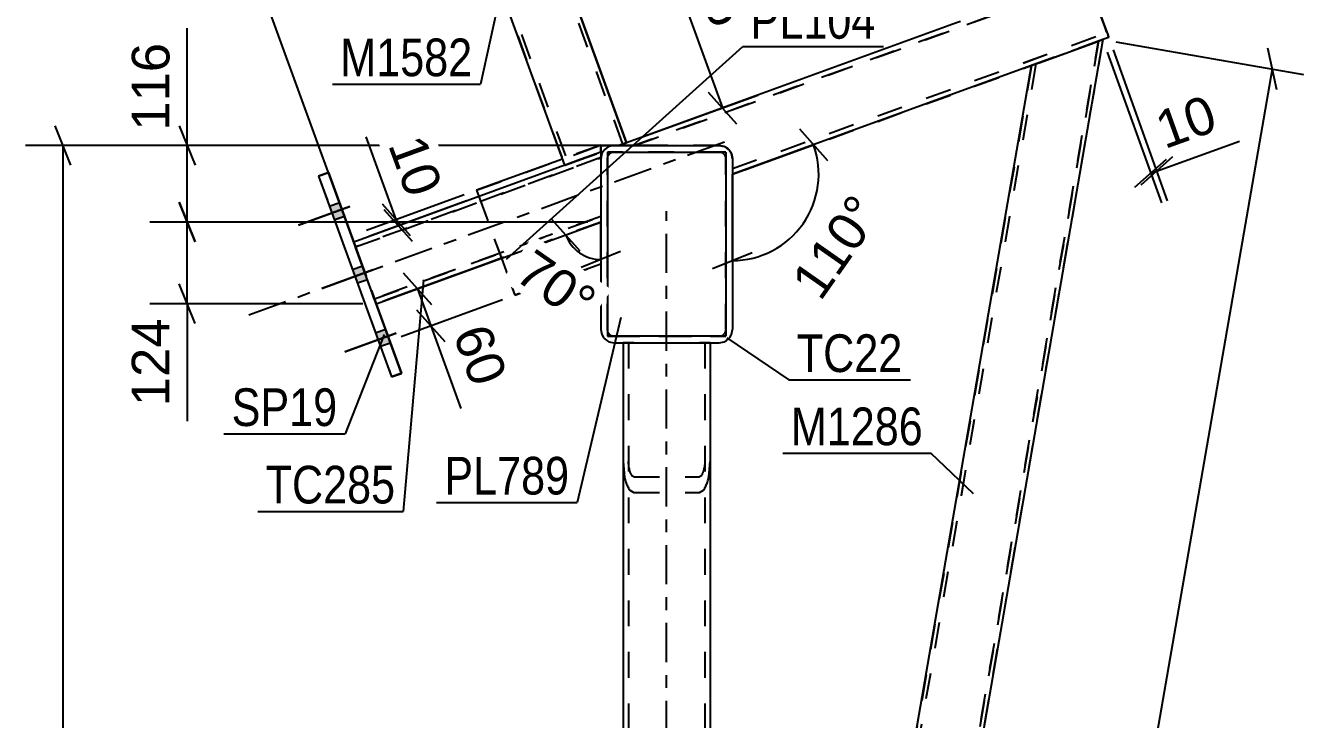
# Model space of a CAD drawing. Header units: millimetres. Extents: x -353 to 488, y -226 to 368.
# Drawn here: x 110.3 to 207.5, y 231.7 to 284.4 of the extents above; entities that cross this region are included whole.
import ezdxf

# ---------------------------------------------------------------- set-up
doc = ezdxf.new("R2010")
doc.units = ezdxf.units.MM
doc.linetypes.add('DXK_LINE_DOT2', pattern=[3.9198, 1.9599, -1.9599])
doc.linetypes.add('DXK_LINE_DOT3', pattern=[5.9187, 2.979, -0.9799, 0.9799, -0.9799])
doc.styles.add('Arial', font='ARIAL.TTF', dxfattribs={"height": 0.2})
doc.styles.add('Arial Narrow', font='ARIALN.TTF', dxfattribs={"height": 0.2})

# ---------------------------------------------------------------- blocks, each defined once
blk = doc.blocks.new('Part-284857872-22500 - 22497')
at = {"color": 7, "linetype": 'DXK_LINE_DOT2'}
for p, q in [((155.79, 260.321), (155.79, 260.32)), ((155.79, 260.321), (155.79, 234.471)), ((155.851, 260.321), (155.79, 260.321)), ((155.79, 260.32), (156.19, 260.32)), ((156.024, 260.321), (155.851, 260.321)), ((156.284, 260.321), (156.024, 260.321)), ((156.19, 260.32), (156.19, 260.321)), ((156.19, 260.321), (156.19, 234.471)), ((156.19, 260.321), (156.221, 260.321)), ((156.221, 260.321), (156.307, 260.321)), ((156.59, 260.321), (156.284, 260.321)), ((156.307, 260.321), (156.437, 260.321)), ((156.437, 260.321), (156.59, 260.321)), ((156.59, 260.321), (161.59, 260.321)), ((156.59, 260.321), (161.59, 260.321)), ((161.59, 260.321), (161.743, 260.321)), ((161.896, 260.321), (161.59, 260.321)), ((161.743, 260.321), (161.873, 260.321)), ((161.873, 260.321), (161.96, 260.321)), ((162.156, 260.321), (161.896, 260.321)), ((161.96, 260.321), (161.99, 260.321)), ((161.99, 260.321), (161.99, 234.471)), ((161.99, 260.32), (162.39, 260.32)), ((162.329, 260.321), (162.156, 260.321)), ((162.39, 260.321), (162.329, 260.321)), ((162.39, 260.321), (162.39, 234.471)), ((155.79, 251.294), (155.851, 250.391)), ((156.221, 250.843), (156.19, 251.294)), ((161.99, 251.294), (161.96, 250.843)), ((162.329, 250.391), (162.39, 251.294)), ((156.59, 250.114), (156.437, 250.204)), ((156.59, 250.114), (161.59, 250.114)), ((161.743, 250.204), (161.59, 250.114)), ((156.284, 249.115), (156.59, 248.935)), ((156.59, 248.935), (161.59, 248.935)), ((161.59, 248.935), (161.896, 249.115))]:
    blk.add_line(p, q, dxfattribs=at)
for centre, radius, start, end in [((157.595, 250.953), 1.379, 184.59112, 212.87551), ((160.585, 250.953), 1.379, 327.12449, 355.40888), ((158.601, 250.612), 2.759, 184.59112, 212.87551), ((159.579, 250.612), 2.759, 327.12449, 355.40888)]:
    blk.add_arc(centre, radius, start, end, dxfattribs=at)
blk = doc.blocks.new('Part-284857872-22498 - 22497')
at = {"color": 2, "linetype": 'Continuous'}
for p, q in [((155.09, 275.317), (154.707, 275.241)), ((155.09, 275.317), (163.09, 275.317)), ((163.473, 275.241), (163.09, 275.317)), ((154.166, 274.7), (154.09, 274.317)), ((154.09, 274.317), (154.09, 261.317)), ((154.166, 274.7), (154.166, 274.705)), ((164.09, 274.317), (164.014, 274.7)), ((164.09, 274.317), (164.09, 261.317)), ((154.09, 261.317), (154.166, 260.934)), ((164.014, 260.934), (164.09, 261.317)), ((154.707, 260.393), (155.09, 260.317)), ((155.09, 260.317), (163.09, 260.317)), ((163.09, 260.317), (163.473, 260.393))]:
    blk.add_line(p, q, dxfattribs=at)
at = {"color": 7, "linetype": 'DXK_LINE_DOT2'}
for p, q in [((155.09, 275.317), (155.09, 275.323)), ((163.09, 275.317), (163.09, 275.323)), ((154.09, 274.323), (154.09, 274.317)), ((154.59, 274.317), (154.628, 274.508)), ((154.59, 274.317), (154.59, 274.323)), ((154.59, 261.317), (154.59, 274.317)), ((154.899, 274.779), (155.09, 274.817)), ((155.09, 274.817), (155.09, 274.823)), ((155.09, 274.817), (163.09, 274.817)), ((163.09, 274.817), (163.09, 274.823)), ((163.09, 274.817), (163.281, 274.779)), ((163.552, 274.508), (163.59, 274.317)), ((163.59, 274.317), (163.59, 274.323)), ((163.59, 261.317), (163.59, 274.317)), ((164.014, 274.7), (164.014, 274.705)), ((164.09, 274.323), (164.09, 274.317)), ((154.59, 261.317), (154.59, 261.323)), ((154.628, 261.126), (154.59, 261.317)), ((154.628, 261.126), (154.628, 261.131)), ((155.09, 260.817), (154.899, 260.855)), ((155.09, 260.817), (155.09, 260.823)), ((155.09, 260.817), (163.09, 260.817)), ((163.281, 260.855), (163.09, 260.817)), ((163.09, 260.817), (163.09, 260.823)), ((163.59, 261.317), (163.552, 261.126)), ((163.552, 261.126), (163.552, 261.131)), ((163.59, 261.317), (163.59, 261.323)), ((155.09, 260.317), (155.09, 260.323)), ((163.09, 260.317), (163.09, 260.323))]:
    blk.add_line(p, q, dxfattribs=at)
at = {"color": 7, "linetype": 'DXK_LINE_DOT3'}
blk.add_line((159.09, 267.823), (159.09, 267.812), dxfattribs=at)
at = {"color": 2, "linetype": 'Continuous'}
for centre, start, end in [((155.09, 274.317), 112.5, 157.5), ((163.09, 274.317), 22.5, 67.5), ((155.09, 261.317), 202.5, 247.5), ((163.09, 261.317), 292.5, 337.5)]:
    blk.add_arc(centre, 1, start, end, dxfattribs=at)
at = {"color": 7, "linetype": 'DXK_LINE_DOT2'}
for centre, start, end in [((155.09, 274.317), 112.5, 157.5), ((163.09, 274.317), 22.5, 67.5), ((155.09, 261.317), 202.5, 247.5), ((163.09, 261.317), 292.5, 337.5)]:
    blk.add_arc(centre, 0.5, start, end, dxfattribs=at)
blk = doc.blocks.new('Part-284857872-22515 - 22497')
at = {"color": 2, "linetype": 'Continuous'}
for p, q in [((132.62, 272.995), (133.372, 273.269)), ((133.372, 273.262), (132.62, 272.988)), ((133.372, 273.262), (133.372, 273.269)), ((133.372, 273.269), (135.298, 267.979)), ((138.93, 257.992), (133.372, 273.262)), ((132.62, 272.988), (132.62, 272.995)), ((132.62, 272.995), (132.623, 272.989)), ((132.62, 272.988), (138.178, 257.718)), ((137.008, 263.281), (138.93, 257.999)), ((138.178, 257.718), (138.93, 257.992)), ((138.93, 257.999), (138.928, 257.998)), ((138.93, 257.992), (138.93, 257.999))]:
    blk.add_line(p, q, dxfattribs=at)
at = {"color": 7, "linetype": 'DXK_LINE_DOT2'}
for p, q in [((132.623, 272.989), (138.178, 257.725)), ((135.298, 267.979), (137.008, 263.281)), ((138.928, 257.998), (138.178, 257.725)), ((138.178, 257.718), (138.178, 257.725))]:
    blk.add_line(p, q, dxfattribs=at)
blk = doc.blocks.new('Part-284857872-22501 - 22497')
at = {"color": 7, "linetype": 'DXK_LINE_DOT3'}
blk.add_line((159.09, 105.819), (159.09, 270.318), dxfattribs=at)
at = {"color": 7, "linetype": 'DXK_LINE_DOT2'}
for p, q in [((155.79, 260.317), (155.79, 260.32)), ((155.79, 260.32), (155.79, 260.317)), ((155.851, 260.32), (155.79, 260.32)), ((155.79, 260.317), (155.851, 260.317)), ((156.024, 260.32), (155.851, 260.32)), ((155.851, 260.317), (156.024, 260.317)), ((156.284, 260.32), (156.024, 260.32)), ((156.024, 260.317), (156.284, 260.317)), ((156.19, 260.32), (156.19, 115.817)), ((156.19, 260.32), (156.221, 260.32)), ((156.221, 260.317), (156.19, 260.317)), ((156.221, 260.32), (156.307, 260.32)), ((156.307, 260.317), (156.221, 260.317)), ((156.59, 260.32), (156.284, 260.32)), ((156.284, 260.317), (156.59, 260.317)), ((156.307, 260.32), (156.437, 260.32)), ((156.437, 260.317), (156.307, 260.317)), ((156.437, 260.32), (156.59, 260.32)), ((156.59, 260.317), (156.437, 260.317)), ((156.59, 260.32), (161.59, 260.32)), ((156.59, 260.32), (161.59, 260.32)), ((156.59, 260.317), (161.59, 260.317)), ((161.59, 260.32), (161.743, 260.32)), ((161.896, 260.32), (161.59, 260.32)), ((161.743, 260.317), (161.59, 260.317)), ((161.59, 260.317), (161.896, 260.317)), ((161.743, 260.32), (161.873, 260.32)), ((161.873, 260.317), (161.743, 260.317)), ((161.873, 260.32), (161.96, 260.32)), ((161.96, 260.317), (161.873, 260.317)), ((162.156, 260.32), (161.896, 260.32)), ((161.896, 260.317), (162.156, 260.317)), ((161.96, 260.32), (161.99, 260.32)), ((161.99, 260.317), (161.96, 260.317)), ((161.99, 260.32), (161.99, 115.817)), ((162.329, 260.32), (162.156, 260.32)), ((162.156, 260.317), (162.329, 260.317)), ((162.39, 260.32), (162.329, 260.32)), ((162.329, 260.317), (162.39, 260.317)), ((162.39, 260.317), (162.39, 260.32)), ((162.39, 260.32), (162.39, 260.317))]:
    blk.add_line(p, q, dxfattribs=at)
at = {"color": 2, "linetype": 'Continuous'}
for p, q in [((155.79, 260.317), (155.79, 115.817)), ((156.59, 260.317), (161.59, 260.317)), ((162.39, 260.317), (162.39, 115.817))]:
    blk.add_line(p, q, dxfattribs=at)
blk = doc.blocks.new('Part-284857872-22504 - 22497')
at = {"color": 7, "linetype": 'DXK_LINE_DOT3'}
blk.add_line((163.487, 275.58), (126.754, 262.21), dxfattribs=at)
at = {"color": 7, "linetype": 'DXK_LINE_DOT2'}
for p, q in [((154.09, 274.395), (135.433, 267.604)), ((135.433, 267.603), (154.09, 274.394)), ((154.09, 274.821), (151.343, 273.821)), ((154.09, 274.819), (151.344, 273.82)), ((154.09, 274.819), (154.09, 274.821)), ((154.09, 274.819), (154.09, 274.821)), ((154.09, 274.815), (154.09, 274.819)), ((154.09, 274.819), (154.09, 274.815)), ((154.09, 274.572), (154.09, 274.57)), ((154.09, 274.394), (154.09, 274.395)), ((154.09, 274.317), (154.09, 269.498)), ((136.869, 263.658), (154.09, 269.926)), ((154.09, 269.924), (136.869, 263.656)), ((154.09, 269.5), (137.006, 263.282)), ((154.09, 269.924), (154.09, 269.926)), ((154.09, 269.498), (154.09, 269.5)), ((135.297, 267.979), (135.317, 267.923)), ((135.317, 267.923), (135.376, 267.76)), ((135.376, 267.76), (135.473, 267.495)), ((135.433, 267.604), (135.433, 267.603)), ((135.443, 267.576), (135.433, 267.604)), ((135.443, 267.574), (135.433, 267.603)), ((135.466, 267.515), (135.443, 267.576)), ((135.465, 267.514), (135.443, 267.574)), ((135.473, 267.493), (135.465, 267.514)), ((135.517, 267.373), (135.466, 267.515)), ((135.473, 267.495), (135.57, 267.229)), ((135.517, 267.371), (135.473, 267.493)), ((135.517, 267.373), (136.785, 263.89)), ((135.517, 267.371), (136.785, 263.888)), ((135.57, 267.229), (136.785, 263.89)), ((136.829, 263.768), (136.785, 263.89)), ((136.785, 263.89), (136.859, 263.686)), ((136.785, 263.888), (136.837, 263.744)), ((136.859, 263.686), (136.829, 263.768)), ((136.837, 263.744), (136.859, 263.685)), ((136.869, 263.658), (136.859, 263.686)), ((136.859, 263.686), (136.927, 263.501)), ((136.859, 263.685), (136.869, 263.656)), ((136.869, 263.656), (136.869, 263.658)), ((136.927, 263.501), (136.986, 263.338)), ((136.986, 263.338), (137.006, 263.282)), ((137.006, 263.282), (137.006, 263.28))]:
    blk.add_line(p, q, dxfattribs=at)
at = {"color": 2, "linetype": 'Continuous'}
for p, q in [((154.09, 274.815), (154.09, 274.317)), ((151.343, 273.821), (135.296, 267.98)), ((151.344, 273.82), (135.296, 267.979)), ((137.006, 263.28), (154.09, 269.498)), ((135.296, 267.98), (135.296, 267.979)), ((135.296, 267.98), (135.297, 267.979)), ((135.317, 267.921), (135.296, 267.979)), ((135.376, 267.758), (135.317, 267.921)), ((135.465, 267.514), (135.376, 267.758)), ((135.57, 267.227), (135.465, 267.514)), ((136.733, 264.032), (135.57, 267.227)), ((136.837, 263.744), (136.733, 264.032)), ((136.926, 263.5), (136.837, 263.744)), ((136.985, 263.337), (136.926, 263.5)), ((137.006, 263.28), (136.985, 263.337))]:
    blk.add_line(p, q, dxfattribs=at)
blk = doc.blocks.new('Part-284857872-22520 - 22497')
at = {"color": 7, "linetype": 'DXK_LINE_DOT2'}
for p, q in [((144.642, 271.914), (154.09, 275.352)), ((154.09, 275.352), (151.172, 274.29)), ((154.09, 275.352), (154.09, 275.352)), ((154.09, 275.352), (154.09, 266.307)), ((144.642, 271.914), (147.549, 263.926)), ((144.813, 271.443), (146.523, 266.744)), ((147.549, 263.926), (154.09, 266.307))]:
    blk.add_line(p, q, dxfattribs=at)
at = {"color": 2, "linetype": 'Continuous'}
for p, q in [((151.172, 274.29), (144.642, 271.913)), ((144.642, 271.913), (144.642, 271.914)), ((144.642, 271.913), (144.813, 271.443)), ((146.523, 266.744), (147.549, 263.926)), ((154.09, 266.307), (147.549, 263.926)), ((147.549, 263.926), (147.549, 263.926))]:
    blk.add_line(p, q, dxfattribs=at)
blk = doc.blocks.new('Part-284857872-22546 - 22497')
at = {"color": 7, "linetype": 'DXK_LINE_DOT2'}
for p, q in [((156.636, 275.319), (191.134, 287.858)), ((191.134, 287.856), (156.636, 275.318)), ((191.134, 287.856), (191.134, 287.858)), ((191.271, 287.482), (191.134, 287.858)), ((191.144, 287.828), (191.134, 287.856)), ((191.166, 287.768), (191.144, 287.828)), ((191.218, 287.624), (191.166, 287.768)), ((191.218, 287.624), (192.484, 284.141)), ((192.432, 284.287), (191.271, 287.482)), ((185.123, 286.097), (181.129, 284.646)), ((185.124, 286.099), (181.13, 284.647)), ((164.09, 273.56), (192.569, 283.911)), ((164.09, 273.558), (192.569, 283.909)), ((192.537, 283.999), (192.432, 284.287)), ((192.529, 284.019), (192.484, 284.141)), ((192.558, 283.938), (192.529, 284.019)), ((192.537, 283.999), (192.569, 283.911)), ((192.569, 283.909), (192.558, 283.938)), ((192.569, 283.909), (192.569, 283.911)), ((164.09, 273.134), (192.705, 283.535)), ((192.254, 283.369), (186.84, 281.401)), ((192.705, 283.533), (192.705, 283.535)), ((156.042, 275.529), (155.465, 275.319)), ((156.043, 275.528), (155.465, 275.318)), ((155.465, 275.318), (155.465, 275.319)), ((155.465, 275.319), (155.471, 275.319)), ((155.465, 275.318), (155.471, 275.318)), ((155.471, 275.319), (155.643, 275.319)), ((155.471, 275.318), (155.472, 275.318)), ((155.643, 275.319), (156.151, 275.319)), ((156.151, 275.319), (156.911, 275.32)), ((156.911, 275.317), (156.151, 275.317)), ((156.636, 275.318), (156.636, 275.319)), ((156.725, 275.319), (156.636, 275.319)), ((156.636, 275.318), (156.725, 275.318)), ((156.979, 275.319), (156.725, 275.319)), ((156.725, 275.318), (156.979, 275.318)), ((156.911, 275.32), (157.807, 275.32)), ((157.807, 275.317), (156.911, 275.317)), ((157.359, 275.319), (156.979, 275.319)), ((156.979, 275.318), (157.359, 275.317)), ((157.807, 275.319), (157.359, 275.319)), ((157.359, 275.317), (157.807, 275.317)), ((163.09, 275.32), (157.807, 275.32)), ((157.807, 275.319), (157.813, 275.319)), ((163.09, 275.317), (157.807, 275.317)), ((157.807, 275.317), (163.09, 275.317)), ((157.813, 275.319), (163.09, 275.319)), ((163.09, 275.319), (163.09, 275.32)), ((163.473, 275.243), (163.09, 275.32)), ((163.09, 275.319), (163.473, 275.243)), ((163.09, 275.317), (163.472, 275.241)), ((163.473, 275.241), (163.09, 275.317)), ((163.472, 275.241), (163.473, 275.241)), ((164.09, 274.32), (164.014, 274.702)), ((164.014, 274.702), (164.09, 274.319)), ((164.014, 274.7), (164.09, 274.317)), ((164.09, 274.317), (164.014, 274.7)), ((164.09, 274.32), (164.09, 273.133))]:
    blk.add_line(p, q, dxfattribs=at)
at = {"color": 2, "linetype": 'Continuous'}
for p, q in [((190.997, 288.232), (185.123, 286.097)), ((190.997, 288.234), (185.124, 286.099)), ((190.997, 288.232), (190.997, 288.234)), ((191.018, 288.177), (190.997, 288.234)), ((190.997, 288.232), (191.018, 288.175)), ((191.077, 288.014), (191.018, 288.177)), ((191.018, 288.175), (191.077, 288.012)), ((191.134, 287.858), (191.077, 288.014)), ((191.077, 288.012), (191.166, 287.768)), ((191.134, 287.858), (191.144, 287.829)), ((191.144, 287.829), (191.174, 287.748)), ((191.166, 287.768), (191.271, 287.48)), ((191.174, 287.748), (191.218, 287.626)), ((191.218, 287.626), (192.484, 284.143)), ((192.432, 284.285), (191.271, 287.48)), ((181.13, 284.647), (156.042, 275.529)), ((181.129, 284.646), (156.043, 275.528)), ((192.432, 284.285), (192.537, 283.997)), ((192.484, 284.143), (192.529, 284.021)), ((192.529, 284.021), (192.558, 283.939)), ((192.537, 283.997), (192.625, 283.753)), ((192.558, 283.939), (192.569, 283.911)), ((192.569, 283.911), (192.625, 283.755)), ((192.685, 283.592), (192.625, 283.755)), ((192.625, 283.753), (192.685, 283.59)), ((192.705, 283.533), (192.254, 283.369)), ((192.705, 283.535), (192.685, 283.592)), ((192.685, 283.59), (192.705, 283.533)), ((186.84, 281.401), (164.09, 273.133)), ((155.472, 275.318), (155.643, 275.317)), ((156.151, 275.317), (155.643, 275.317)), ((163.09, 275.317), (163.09, 275.317))]:
    blk.add_line(p, q, dxfattribs=at)
at = {"color": 7, "linetype": 'DXK_LINE_DOT2'}
for centre in [(163.09, 274.32), (163.09, 274.319), (163.09, 274.317), (163.09, 274.317)]:
    blk.add_arc(centre, 1, 22.5, 67.5, dxfattribs=at)
blk = doc.blocks.new('Part-284857872-22547 - 22497')
at = {"color": 7, "linetype": 'DXK_LINE_DOT2'}
for p, q in [((191.93, 283.253), (162.958, 115.819)), ((162.958, 115.818), (191.93, 283.251)), ((192.254, 283.371), (163.262, 115.819)), ((187.489, 281.639), (191.605, 283.135)), ((187.489, 281.639), (191.605, 283.135)), ((187.489, 281.637), (191.605, 283.133)), ((191.853, 283.225), (191.605, 283.135)), ((191.605, 283.135), (191.729, 283.18)), ((191.729, 283.178), (191.605, 283.133)), ((191.729, 283.18), (191.834, 283.218)), ((191.834, 283.216), (191.729, 283.178)), ((191.834, 283.218), (191.905, 283.244)), ((191.905, 283.242), (191.834, 283.216)), ((192.064, 283.302), (191.853, 283.225)), ((191.905, 283.244), (191.93, 283.253)), ((191.93, 283.251), (191.905, 283.242)), ((191.93, 283.251), (191.93, 283.253)), ((192.205, 283.353), (192.064, 283.302)), ((192.254, 283.371), (192.205, 283.353)), ((192.254, 283.369), (192.254, 283.371)), ((187.165, 281.521), (162.39, 138.345)), ((187.165, 281.519), (162.39, 138.343)), ((186.84, 281.403), (162.39, 140.104)), ((186.889, 281.421), (186.84, 281.403)), ((186.84, 281.401), (186.84, 281.403)), ((187.03, 281.472), (186.889, 281.421)), ((187.241, 281.549), (187.03, 281.472)), ((187.165, 281.521), (187.189, 281.53)), ((187.189, 281.528), (187.165, 281.519)), ((187.165, 281.519), (187.165, 281.521)), ((187.189, 281.53), (187.26, 281.556)), ((187.26, 281.554), (187.189, 281.528)), ((187.489, 281.639), (187.241, 281.549)), ((187.26, 281.556), (187.365, 281.594)), ((187.365, 281.592), (187.26, 281.554)), ((187.365, 281.594), (187.489, 281.639)), ((187.489, 281.637), (187.365, 281.592))]:
    blk.add_line(p, q, dxfattribs=at)
at = {"color": 2, "linetype": 'Continuous'}
for p, q in [((192.254, 283.369), (163.262, 115.818)), ((187.489, 281.637), (191.605, 283.133)), ((191.605, 283.133), (191.853, 283.223)), ((191.853, 283.223), (192.064, 283.3)), ((192.064, 283.3), (192.205, 283.351)), ((192.205, 283.351), (192.254, 283.369)), ((162.39, 140.102), (186.84, 281.401)), ((186.84, 281.401), (186.889, 281.419)), ((186.889, 281.419), (187.03, 281.47)), ((187.03, 281.47), (187.241, 281.547)), ((187.241, 281.547), (187.489, 281.637))]:
    blk.add_line(p, q, dxfattribs=at)
blk = doc.blocks.new('Part-284857872-22551 - 22497')
at = {"color": 7, "linetype": 'DXK_LINE_DOT2'}
for p, q in [((145.649, 291.223), (149.22, 292.523)), ((145.649, 291.223), (149.22, 292.522)), ((145.649, 291.221), (149.22, 292.52)), ((145.649, 291.221), (149.22, 292.52)), ((149.22, 292.52), (149.435, 292.599)), ((149.419, 292.595), (149.22, 292.523)), ((149.22, 292.522), (149.327, 292.562)), ((149.327, 292.56), (149.22, 292.52)), ((149.327, 292.562), (149.419, 292.595)), ((149.419, 292.593), (149.327, 292.56)), ((149.618, 292.668), (149.419, 292.595)), ((149.419, 292.595), (149.48, 292.617)), ((149.48, 292.615), (149.419, 292.593)), ((149.435, 292.599), (149.618, 292.665)), ((149.48, 292.617), (149.501, 292.625)), ((149.501, 292.623), (149.48, 292.615)), ((149.501, 292.623), (149.501, 292.625)), ((155.762, 275.425), (149.501, 292.625)), ((155.762, 275.423), (149.501, 292.623)), ((149.74, 292.712), (149.618, 292.668)), ((149.618, 292.665), (149.74, 292.71)), ((149.783, 292.727), (149.74, 292.712)), ((149.74, 292.71), (149.783, 292.726)), ((149.783, 292.726), (149.783, 292.727)), ((149.783, 292.727), (149.784, 292.725)), ((145.128, 291.033), (145.085, 291.017)), ((145.085, 291.016), (145.128, 291.031)), ((145.085, 291.017), (151.345, 273.817)), ((145.085, 291.016), (145.085, 291.017)), ((145.25, 291.078), (145.128, 291.033)), ((145.128, 291.031), (145.25, 291.076)), ((145.433, 291.144), (145.25, 291.078)), ((145.25, 291.076), (145.433, 291.142)), ((145.367, 291.12), (145.388, 291.128)), ((145.388, 291.126), (145.367, 291.118)), ((145.367, 291.12), (145.367, 291.118)), ((145.367, 291.12), (151.627, 273.92)), ((145.367, 291.118), (151.627, 273.918)), ((145.388, 291.128), (145.449, 291.15)), ((145.449, 291.148), (145.388, 291.126)), ((145.649, 291.223), (145.433, 291.144)), ((145.433, 291.142), (145.649, 291.221)), ((145.449, 291.15), (145.541, 291.183)), ((145.541, 291.181), (145.449, 291.148)), ((145.541, 291.183), (145.649, 291.223)), ((145.649, 291.221), (145.541, 291.181)), ((155.48, 275.323), (154.09, 275.32)), ((154.09, 275.317), (155.48, 275.321)), ((154.09, 275.32), (154.09, 275.317)), ((154.09, 275.319), (154.09, 275.32)), ((154.09, 275.317), (154.09, 275.319)), ((154.09, 275.319), (155.471, 275.319)), ((154.09, 275.317), (154.09, 275.317)), ((155.471, 275.317), (155.092, 275.317)), ((155.588, 275.362), (155.471, 275.319)), ((155.471, 275.319), (155.48, 275.323)), ((155.471, 275.317), (155.48, 275.321)), ((155.48, 275.323), (155.696, 275.401)), ((155.48, 275.321), (155.588, 275.36)), ((155.679, 275.395), (155.588, 275.362)), ((155.588, 275.36), (155.679, 275.393)), ((155.74, 275.417), (155.679, 275.395)), ((155.679, 275.393), (155.74, 275.415)), ((155.696, 275.401), (155.878, 275.468)), ((155.762, 275.425), (155.74, 275.417)), ((155.74, 275.415), (155.762, 275.423)), ((155.762, 275.423), (155.762, 275.425)), ((155.878, 275.468), (156.001, 275.512)), ((156.001, 275.512), (156.044, 275.528)), ((156.044, 275.526), (156.044, 275.528)), ((151.693, 273.944), (151.909, 274.023)), ((151.909, 274.023), (151.801, 273.984)), ((151.801, 273.982), (151.909, 274.021)), ((151.909, 274.023), (154.091, 274.817)), ((151.909, 274.023), (154.091, 274.817)), ((151.909, 274.021), (154.091, 274.815)), ((151.345, 273.817), (151.388, 273.833)), ((151.345, 273.816), (151.345, 273.817)), ((151.388, 273.833), (151.51, 273.878)), ((151.51, 273.878), (151.693, 273.944)), ((151.648, 273.928), (151.627, 273.92)), ((151.627, 273.918), (151.648, 273.926)), ((151.627, 273.918), (151.627, 273.92)), ((151.71, 273.95), (151.648, 273.928)), ((151.648, 273.926), (151.693, 273.942)), ((151.693, 273.942), (151.71, 273.948)), ((151.801, 273.984), (151.71, 273.95)), ((151.71, 273.948), (151.801, 273.982))]:
    blk.add_line(p, q, dxfattribs=at)
at = {"color": 2, "linetype": 'Continuous'}
for p, q in [((156.044, 275.526), (149.783, 292.726)), ((149.784, 292.725), (156.044, 275.528)), ((151.345, 273.816), (145.085, 291.016)), ((155.092, 275.317), (154.09, 275.317)), ((154.091, 274.815), (154.09, 275.317)), ((155.696, 275.399), (155.471, 275.317)), ((155.878, 275.466), (155.696, 275.399)), ((156.001, 275.51), (155.878, 275.466)), ((156.044, 275.526), (156.001, 275.51)), ((151.909, 274.021), (151.693, 273.942)), ((154.091, 274.815), (151.909, 274.021)), ((154.091, 274.815), (154.091, 274.815)), ((151.388, 273.831), (151.345, 273.816)), ((151.51, 273.876), (151.388, 273.831)), ((151.693, 273.942), (151.51, 273.876))]:
    blk.add_line(p, q, dxfattribs=at)
blk = doc.blocks.new('Part-284857872-22571 - 22497')
at = {"color": 2, "linetype": 'Continuous'}
for p, q in [((154.59, 274.817), (154.59, 260.817)), ((154.59, 274.817), (163.59, 274.817)), ((163.59, 274.817), (163.59, 260.817)), ((154.59, 260.817), (154.59, 260.817)), ((163.59, 260.817), (154.59, 260.817)), ((163.59, 260.817), (163.59, 260.817))]:
    blk.add_line(p, q, dxfattribs=at)
at = {"color": 7, "linetype": 'DXK_LINE_DOT2'}
for p, q in [((154.59, 274.817), (154.59, 274.817)), ((163.59, 274.817), (154.59, 274.817)), ((163.59, 274.817), (163.59, 274.817)), ((154.59, 260.817), (163.59, 260.817))]:
    blk.add_line(p, q, dxfattribs=at)
blk = doc.blocks.new('Bolt-284857872-22591 - 22497')
at = {"linetype": 'Continuous'}
for points in [[(134.586, 269.932), (134.21, 270.965), (133.458, 270.692), (133.835, 269.658)], [(134.586, 269.929), (134.21, 270.963), (133.458, 270.689), (133.835, 269.656)], [(134.586, 269.927), (134.21, 270.961), (133.458, 270.687), (133.835, 269.653)], [(136.339, 265.116), (135.963, 266.15), (135.211, 265.876), (135.587, 264.842)], [(136.339, 265.111), (135.963, 266.145), (135.211, 265.871), (135.587, 264.838)], [(138.092, 260.3), (137.716, 261.334), (136.964, 261.06), (137.34, 260.026)], [(138.092, 260.298), (137.716, 261.331), (136.964, 261.058), (137.34, 260.024)], [(138.092, 260.295), (137.716, 261.329), (136.964, 261.055), (137.34, 260.022)]]:
    blk.add_hatch(color=1, dxfattribs=at).paths.add_polyline_path(points)
at = {"color": 1, "linetype": 'Continuous'}
for p, q in [((135.009, 270.671), (131.109, 269.252)), ((135.009, 270.669), (131.109, 269.249)), ((135.009, 270.666), (131.109, 269.247)), ((134.21, 270.965), (133.458, 270.692)), ((134.21, 270.963), (133.458, 270.689)), ((134.21, 270.961), (133.458, 270.687)), ((134.586, 269.932), (133.835, 269.658)), ((134.586, 269.929), (133.835, 269.656)), ((134.586, 269.927), (133.835, 269.653)), ((136.762, 265.855), (132.862, 264.436)), ((136.762, 265.85), (132.862, 264.431)), ((135.963, 266.15), (135.211, 265.876)), ((135.963, 266.145), (135.211, 265.871)), ((136.339, 265.116), (135.587, 264.842)), ((136.339, 265.111), (135.587, 264.838)), ((138.515, 261.039), (134.615, 259.62)), ((138.515, 261.037), (134.615, 259.617)), ((138.515, 261.034), (134.615, 259.615)), ((137.716, 261.334), (136.964, 261.06)), ((137.716, 261.331), (136.964, 261.058)), ((137.716, 261.329), (136.964, 261.055)), ((138.092, 260.3), (137.34, 260.026)), ((138.092, 260.298), (137.34, 260.024)), ((138.092, 260.295), (137.34, 260.022))]:
    blk.add_line(p, q, dxfattribs=at)
blk = doc.blocks.new('StraightDimension-284857872-23651 - 22497')
at = {"color": 7, "linetype": 'Continuous'}
for p, q in [((193.24, 283.198), (207.511, 280.729)), ((205.481, 279.558), (204.81, 282.719)), ((176.149, 113.559), (205.146, 281.138))]:
    blk.add_line(p, q, dxfattribs=at)
blk = doc.blocks.new('StraightDimension-284857872-23429 - 22497')
at = {"color": 7, "linetype": 'Continuous'}
for p, q in [((122.039, 270.998), (123.239, 267.998)), ((153.09, 269.498), (119.789, 269.498)), ((122.639, 263.288), (122.639, 269.498)), ((123.239, 261.788), (122.039, 264.788)), ((136.003, 263.288), (119.789, 263.288)), ((122.639, 263.288), (122.639, 254.367)), ((122.639, 263.288), (122.639, 254.367))]:
    blk.add_line(p, q, dxfattribs=at)
at = {"color": 0}
blk.add_wipeout([(121.889, 262.763), (117.689, 262.763), (117.689, 254.892), (121.889, 254.892)], dxfattribs=at)
at = {"color": 3, "style": 'Arial'}
blk.add_text('124', height=2.8652, rotation=90.00021, dxfattribs=at).set_placement((121.289, 255.492))
blk = doc.blocks.new('StraightDimension-284857872-23667 - 22497')
at = {"color": 7, "linetype": 'Continuous'}
for p, q in [((192.592, 282.43), (196.708, 270.959)), ((193.043, 282.592), (197.159, 271.121)), ((194.688, 272.146), (197.107, 274.289)), ((197.558, 274.451), (195.139, 272.308)), ((195.897, 273.218), (196.348, 273.38))]:
    blk.add_line(p, q, dxfattribs=at)
at = {"color": 0}
blk.add_wipeout([(201.905, 276.17), (200.486, 280.123), (195.171, 278.216), (196.589, 274.263)], dxfattribs=at)
at = {"color": 7, "linetype": 'Continuous'}
blk.add_line((196.348, 273.38), (202.652, 275.641), dxfattribs=at)
blk.add_line((196.348, 273.38), (202.652, 275.641), dxfattribs=at)
at = {"color": 3, "style": 'Arial'}
blk.add_text('10', height=2.8652, rotation=19.7384, dxfattribs=at).set_placement((196.951, 275.03))
blk = doc.blocks.new('StraightDimension-284857872-23428 - 22497')
at = {"color": 7, "linetype": 'Continuous'}
for p, q in [((122.639, 275.317), (122.639, 284.238)), ((122.639, 275.317), (122.639, 284.238)), ((122.039, 276.817), (123.239, 273.817)), ((154.09, 275.317), (119.789, 275.317)), ((122.639, 269.498), (122.639, 275.317)), ((123.239, 267.998), (122.039, 270.998)), ((153.09, 269.498), (119.789, 269.498))]:
    blk.add_line(p, q, dxfattribs=at)
at = {"color": 0}
blk.add_wipeout([(121.889, 283.713), (117.689, 283.713), (117.689, 275.842), (121.889, 275.842)], dxfattribs=at)
at = {"color": 3, "style": 'Arial'}
blk.add_text('116', height=2.8652, rotation=90.00021, dxfattribs=at).set_placement((121.289, 276.442))
blk = doc.blocks.new('StraightDimension-284857872-23578 - 22497')
at = {"color": 7, "linetype": 'Continuous'}
for p, q in [((113.797, 273.817), (112.597, 276.817)), ((156.813, 275.317), (110.347, 275.317)), ((113.197, 101.225), (113.197, 275.317))]:
    blk.add_line(p, q, dxfattribs=at)
blk = doc.blocks.new('StraightDimension-284857872-23780 - 22497')
at = {"color": 7, "linetype": 'Continuous'}
for p, q in [((144.743, 291.957), (135.588, 317.11)), ((135.358, 313.355), (137.767, 315.509)), ((120.513, 308.591), (136.563, 314.432)), ((134.95, 268.927), (119.539, 311.269)), ((121.718, 309.668), (119.309, 307.514))]:
    blk.add_line(p, q, dxfattribs=at)
at = {"color": 0}
blk.add_wipeout([(131.98, 313.563), (130.543, 317.509), (123.147, 314.817), (124.583, 310.87)], dxfattribs=at)
at = {"color": 3, "style": 'Arial'}
blk.add_text('342', height=2.8652, rotation=20.00196, dxfattribs=at).set_placement((124.942, 311.639))
blk = doc.blocks.new('StraightDimension-284857872-24022 - 22497')
at = {"color": 7, "linetype": 'Continuous'}
for p, q in [((145.583, 266.404), (137.881, 263.601)), ((139.059, 265.626), (141.213, 263.217)), ((140.136, 264.422), (141.163, 261.601)), ((146.61, 263.584), (138.908, 260.781)), ((142.24, 260.397), (140.086, 262.806))]:
    blk.add_line(p, q, dxfattribs=at)
at = {"color": 0}
blk.add_wipeout([(143.979, 256.058), (147.925, 257.495), (145.994, 262.801), (142.047, 261.365)], dxfattribs=at)
at = {"color": 7, "linetype": 'Continuous'}
blk.add_line((141.163, 261.601), (143.453, 255.308), dxfattribs=at)
blk.add_line((141.163, 261.601), (143.453, 255.308), dxfattribs=at)
at = {"color": 3, "style": 'Arial'}
blk.add_text('60', height=2.8652, rotation=-69.99825, dxfattribs=at).set_placement((142.816, 261.006))
blk = doc.blocks.new('StraightDimension-284857872-24040 - 22497')
at = {"color": 7, "linetype": 'Continuous'}
for p, q in [((143.702, 271.571), (136.271, 268.866)), ((143.873, 271.103), (136.441, 268.398)), ((137.449, 270.892), (139.603, 268.483)), ((139.774, 268.014), (137.62, 270.423)), ((138.526, 269.687), (138.697, 269.219))]:
    blk.add_line(p, q, dxfattribs=at)
at = {"color": 0}
blk.add_wipeout([(139.052, 270.437), (142.998, 271.874), (141.067, 277.18), (137.12, 275.744)], dxfattribs=at)
at = {"color": 7, "linetype": 'Continuous'}
blk.add_line((138.526, 269.687), (136.236, 275.981), dxfattribs=at)
blk.add_line((138.526, 269.687), (136.236, 275.981), dxfattribs=at)
at = {"color": 3, "style": 'Arial'}
blk.add_text('10', height=2.8652, rotation=-69.99825, dxfattribs=at).set_placement((137.889, 275.385))
blk = doc.blocks.new('StraightDimension-284857872-24137 - 22497')
at = {"color": 7, "linetype": 'Continuous'}
for p, q in [((153.777, 294.182), (159.756, 296.358)), ((158.155, 294.179), (156.001, 296.587)), ((157.078, 295.383), (163.338, 278.183)), ((156.983, 275.87), (166.016, 279.158)), ((162.261, 279.387), (164.415, 276.979))]:
    blk.add_line(p, q, dxfattribs=at)
at = {"color": 0}
blk.add_wipeout([(162.259, 283.341), (166.206, 284.778), (163.513, 292.174), (159.567, 290.738)], dxfattribs=at)
at = {"color": 3, "style": 'Arial'}
blk.add_text('366', height=2.8652, rotation=-69.99825, dxfattribs=at).set_placement((160.336, 290.379))
blk = doc.blocks.new('AngleDimension-284857872-24363 - 22497')
at = {"color": 7, "linetype": 'Continuous'}
for p, q in [((169.181, 276.579), (171.334, 274.169)), ((170.258, 275.374), (164.09, 273.132)), ((165.03, 273.474), (170.258, 275.374)), ((164.09, 266.57), (164.09, 273.132)), ((162.59, 265.97), (165.59, 267.17))]:
    blk.add_line(p, q, dxfattribs=at)
blk.add_arc((164.09, 273.132), 6.562, 270, 19.97424, dxfattribs=at)
at = {"color": 0}
blk.add_wipeout([(176.359, 270.319), (172.919, 272.729), (167.485, 264.972), (170.925, 262.563)], dxfattribs=at)
at = {"color": 3, "style": 'Arial'}
blk.add_text('110°', height=2.8652, rotation=54.98676, dxfattribs=at).set_placement((170.778, 263.398))
blk = doc.blocks.new('AngleDimension-284857872-24373 - 22497')
at = {"color": 7, "linetype": 'Continuous'}
for p, q in [((150.337, 269.728), (152.491, 267.321)), ((151.414, 268.524), (154.09, 269.5)), ((154.09, 266.652), (154.09, 269.5)), ((154.09, 268.5), (154.09, 266.652)), ((155.59, 267.252), (152.59, 266.052))]:
    blk.add_line(p, q, dxfattribs=at)
blk.add_arc((154.09, 269.5), 2.848, 200.02943, 270.00001, dxfattribs=at)
at = {"color": 0}
blk.add_wipeout([(152.501, 260.91), (154.91, 264.351), (148.972, 268.506), (146.564, 265.065)], dxfattribs=at)
at = {"color": 3, "style": 'Arial'}
blk.add_text('70°', height=2.8652, rotation=-34.9848, dxfattribs=at).set_placement((147.4, 265.213))
blk = doc.blocks.new('Mark-284857872-24395 - 22497')
at = {"color": 30, "linetype": 'Continuous'}
for p in [(155.605, 262.238), (141.589, 248.178)]:
    blk.add_line(p, (152.293, 248.178), dxfattribs=at)
at = {"color": 0}
blk.add_wipeout([(151.693, 248.778), (151.693, 251.778), (142.189, 251.778), (142.189, 248.778)], dxfattribs=at)
blk.add_wipeout([(151.693, 248.778), (151.693, 251.778), (142.189, 251.778), (142.189, 248.778)], dxfattribs=at)
at = {"color": 3, "style": 'Arial Narrow'}
blk.add_text('PL789', height=2.8633, dxfattribs=at).set_placement((142.189, 248.778))
blk = doc.blocks.new('Mark-284857872-24333 - 22497')
at = {"color": 30, "linetype": 'Continuous'}
for p in [(167.934, 251.93), (182.433, 248.826)]:
    blk.add_line(p, (179.186, 251.93), dxfattribs=at)
at = {"color": 0}
blk.add_wipeout([(178.586, 252.53), (178.586, 255.53), (168.534, 255.53), (168.534, 252.53)], dxfattribs=at)
blk.add_wipeout([(178.586, 252.53), (178.586, 255.53), (168.534, 255.53), (168.534, 252.53)], dxfattribs=at)
at = {"color": 3, "style": 'Arial Narrow'}
blk.add_text('M1286', height=2.8633, dxfattribs=at).set_placement((168.534, 252.53))
blk = doc.blocks.new('Mark-284857872-24059 - 22497')
at = {"color": 30, "linetype": 'Continuous'}
for p in [(140.605, 265.109), (128, 247.497)]:
    blk.add_line(p, (139.064, 247.497), dxfattribs=at)
at = {"color": 0}
blk.add_wipeout([(138.464, 248.097), (138.464, 251.097), (128.6, 251.097), (128.6, 248.097)], dxfattribs=at)
blk.add_wipeout([(138.464, 248.097), (138.464, 251.097), (128.6, 251.097), (128.6, 248.097)], dxfattribs=at)
at = {"color": 3, "style": 'Arial Narrow'}
blk.add_text('TC285', height=2.8633, dxfattribs=at).set_placement((128.6, 248.097))
blk = doc.blocks.new('Mark-284857872-29843 - 22497')
at = {"color": 30, "linetype": 'Continuous'}
for p, q in [((146.915, 266.672), (164.874, 282.843)), ((164.874, 282.843), (175.577, 282.843))]:
    blk.add_line(p, q, dxfattribs=at)
at = {"color": 0}
blk.add_wipeout([(174.977, 283.443), (174.977, 286.443), (165.474, 286.443), (165.474, 283.443)], dxfattribs=at)
blk.add_wipeout([(174.977, 283.443), (174.977, 286.443), (165.474, 286.443), (165.474, 283.443)], dxfattribs=at)
at = {"color": 3, "style": 'Arial Narrow'}
blk.add_text('PL104', height=2.8633, dxfattribs=at).set_placement((165.474, 283.443))
blk = doc.blocks.new('Mark-284857872-23906 - 22497')
at = {"color": 30, "linetype": 'Continuous'}
for p in [(146.912, 289.012), (133.677, 279.99)]:
    blk.add_line(p, (144.929, 279.99), dxfattribs=at)
at = {"color": 0}
blk.add_wipeout([(144.329, 280.59), (144.329, 283.59), (134.277, 283.59), (134.277, 280.59)], dxfattribs=at)
blk.add_wipeout([(144.329, 280.59), (144.329, 283.59), (134.277, 283.59), (134.277, 280.59)], dxfattribs=at)
at = {"color": 3, "style": 'Arial Narrow'}
blk.add_text('M1582', height=2.8633, dxfattribs=at).set_placement((134.277, 280.59))
blk = doc.blocks.new('Mark-284857872-24069 - 22497')
at = {"color": 30, "linetype": 'Continuous'}
for p in [(137.611, 260.948), (125.416, 253.387)]:
    blk.add_line(p, (134.655, 253.387), dxfattribs=at)
at = {"color": 0}
blk.add_wipeout([(134.055, 253.987), (134.055, 256.987), (126.016, 256.987), (126.016, 253.987)], dxfattribs=at)
blk.add_wipeout([(134.055, 253.987), (134.055, 256.987), (126.016, 256.987), (126.016, 253.987)], dxfattribs=at)
at = {"color": 3, "style": 'Arial Narrow'}
blk.add_text('SP19', height=2.8633, dxfattribs=at).set_placement((126.016, 253.987))
blk = doc.blocks.new('Mark-284857872-24392 - 22497')
at = {"color": 30, "linetype": 'Continuous'}
for p, q in [((163.667, 260.699), (168.391, 257.494)), ((168.391, 257.494), (177.628, 257.494))]:
    blk.add_line(p, q, dxfattribs=at)
at = {"color": 0}
blk.add_wipeout([(177.028, 258.094), (177.028, 261.094), (168.991, 261.094), (168.991, 258.094)], dxfattribs=at)
blk.add_wipeout([(177.028, 258.094), (177.028, 261.094), (168.991, 261.094), (168.991, 258.094)], dxfattribs=at)
at = {"color": 3, "style": 'Arial Narrow'}
blk.add_text('TC22', height=2.8633, dxfattribs=at).set_placement((168.991, 258.094))

msp = doc.modelspace()

# ---------------------------------------------------------------- block references
for name in ['Part-284857872-22551 - 22497', 'Part-284857872-22546 - 22497', 'Part-284857872-22547 - 22497', 'Part-284857872-22504 - 22497', 'Part-284857872-22520 - 22497', 'Part-284857872-22498 - 22497', 'Part-284857872-22571 - 22497', 'Part-284857872-22515 - 22497', 'Bolt-284857872-22591 - 22497', 'Part-284857872-22501 - 22497', 'Part-284857872-22500 - 22497']:
    msp.add_blockref(name, (0, 0))

# ---------------------------------------------------------------- next in the draw order: block references
for name in ['StraightDimension-284857872-23651 - 22497', 'StraightDimension-284857872-23429 - 22497']:
    msp.add_blockref(name, (0, 0))

# ---------------------------------------------------------------- next in the draw order: block references
for name in ['StraightDimension-284857872-23428 - 22497', 'StraightDimension-284857872-23667 - 22497', 'Mark-284857872-24392 - 22497', 'Mark-284857872-24333 - 22497']:
    msp.add_blockref(name, (0, 0))

# ---------------------------------------------------------------- next in the draw order: block references
msp.add_blockref('StraightDimension-284857872-23578 - 22497', (0, 0))

# ---------------------------------------------------------------- next in the draw order: block references
for name in ['StraightDimension-284857872-23780 - 22497', 'StraightDimension-284857872-24137 - 22497', 'StraightDimension-284857872-24022 - 22497']:
    msp.add_blockref(name, (0, 0))

# ---------------------------------------------------------------- next in the draw order: block references
for name in ['StraightDimension-284857872-24040 - 22497', 'AngleDimension-284857872-24363 - 22497', 'AngleDimension-284857872-24373 - 22497', 'Mark-284857872-24059 - 22497']:
    msp.add_blockref(name, (0, 0))

# ---------------------------------------------------------------- next in the draw order: block references
for name in ['Mark-284857872-29843 - 22497', 'Mark-284857872-24395 - 22497', 'Mark-284857872-24069 - 22497']:
    msp.add_blockref(name, (0, 0))

# ---------------------------------------------------------------- next in the draw order: block references
msp.add_blockref('Mark-284857872-23906 - 22497', (0, 0))

doc.saveas('drawing.dxf')
